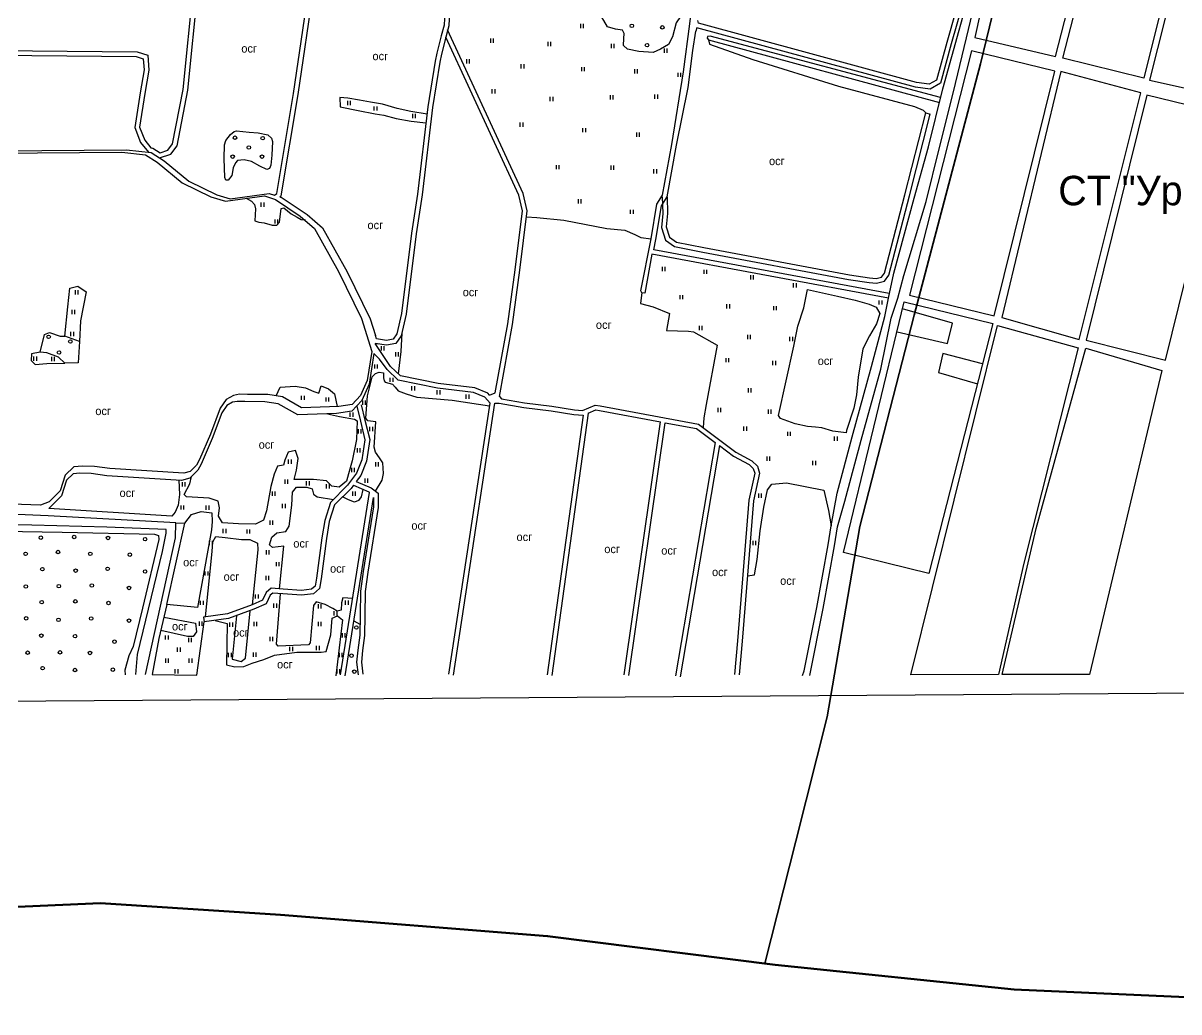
# Model space of a CAD drawing. Header units: millimetres. Extents: x 1378883 to 1389511, y 5662980 to 5673292.
# Drawn here: x 1386327 to 1387309, y 5662980 to 5663819 of the extents above; entities that cross this region are included whole.
import ezdxf
from ezdxf.enums import TextEntityAlignment as Align

# ---------------------------------------------------------------- set-up
doc = ezdxf.new("R2010")
doc.units = ezdxf.units.MM
for name, color, linetype in [('PAY', 4, 'Continuous'), ('вулиці', 7, 'Continuous'), ('КартаСкан', 252, 'Continuous'), ('межа по генплану', 7, 'Continuous'), ('район', 6, 'Continuous')]:
    doc.layers.add(name, color=color, linetype=linetype)
picture_1 = doc.add_image_def('image1.tif', size_in_pixel=(29607, 29619))

msp = doc.modelspace()

# ---------------------------------------------------------------- linework, layer by layer
at = {"layer": 'вулиці', "color": 7}
for p, q in [((1386800.74, 5663814.77), (1386800.74, 5663818.37)), ((1386803.14, 5663814.77), (1386803.14, 5663818.37)), ((1386724.36, 5663802.34), (1386724.36, 5663805.94)), ((1386726.76, 5663802.34), (1386726.76, 5663805.94)), ((1386772.97, 5663799.4), (1386772.97, 5663803)), ((1386775.37, 5663799.4), (1386775.37, 5663803)), ((1386826.78, 5663797.76), (1386826.78, 5663801.36)), ((1386829.18, 5663797.76), (1386829.18, 5663801.36)), ((1386871.79, 5663793.74), (1386871.79, 5663797.34)), ((1386874.19, 5663793.74), (1386874.19, 5663797.34)), ((1386703.99, 5663784.69), (1386703.99, 5663788.29)), ((1386706.39, 5663784.69), (1386706.39, 5663788.29)), ((1386750.26, 5663780.54), (1386750.26, 5663784.14)), ((1386752.66, 5663780.54), (1386752.66, 5663784.14)), ((1386801.54, 5663778.04), (1386801.54, 5663781.64)), ((1386803.94, 5663778.04), (1386803.94, 5663781.64)), ((1386846.56, 5663776.2), (1386846.56, 5663779.8)), ((1386848.96, 5663776.2), (1386848.96, 5663779.8)), ((1386883.32, 5663773.21), (1386883.32, 5663776.81)), ((1386885.72, 5663773.21), (1386885.72, 5663776.81)), ((1386725.54, 5663759.21), (1386725.54, 5663762.81)), ((1386727.94, 5663759.21), (1386727.94, 5663762.81)), ((1386774.77, 5663752.63), (1386774.77, 5663756.23)), ((1386777.17, 5663752.63), (1386777.17, 5663756.23)), ((1386825.86, 5663754.15), (1386825.86, 5663757.75)), ((1386828.26, 5663754.15), (1386828.26, 5663757.75)), ((1386863.74, 5663754.64), (1386863.74, 5663758.24)), ((1386866.14, 5663754.64), (1386866.14, 5663758.24)), ((1386602.93, 5663749.28), (1386602.93, 5663752.88)), ((1386605.33, 5663749.28), (1386605.33, 5663752.88)), ((1386625.42, 5663744.67), (1386625.42, 5663748.27)), ((1386627.82, 5663744.67), (1386627.82, 5663748.27)), ((1386658.07, 5663738.38), (1386658.07, 5663741.98)), ((1386660.47, 5663738.38), (1386660.47, 5663741.98)), ((1386749.32, 5663730.98), (1386749.32, 5663734.58)), ((1386751.72, 5663730.98), (1386751.72, 5663734.58)), ((1386802.62, 5663726.23), (1386802.62, 5663729.83)), ((1386805.02, 5663726.23), (1386805.02, 5663729.83)), ((1386848.31, 5663722.42), (1386848.31, 5663726.02)), ((1386850.71, 5663722.42), (1386850.71, 5663726.02)), ((1386780.1, 5663694.85), (1386780.1, 5663698.45)), ((1386782.5, 5663694.85), (1386782.5, 5663698.45)), ((1386826.42, 5663694.53), (1386826.42, 5663698.13)), ((1386828.82, 5663694.53), (1386828.82, 5663698.13)), ((1386862.9, 5663691.36), (1386862.9, 5663694.96)), ((1386865.3, 5663691.36), (1386865.3, 5663694.96)), ((1386798.73, 5663665.81), (1386798.73, 5663669.41)), ((1386801.13, 5663665.81), (1386801.13, 5663669.41)), ((1386529.41, 5663662.94), (1386529.41, 5663666.54)), ((1386531.81, 5663662.94), (1386531.81, 5663666.54)), ((1386843, 5663656.97), (1386843, 5663660.57)), ((1386845.4, 5663656.97), (1386845.4, 5663660.57)), ((1386541.17, 5663648.74), (1386541.17, 5663652.34)), ((1386543.57, 5663648.74), (1386543.57, 5663652.34)), ((1386870.09, 5663608.35), (1386870.09, 5663611.95)), ((1386872.49, 5663608.35), (1386872.49, 5663611.95)), ((1386905.39, 5663606.01), (1386905.39, 5663609.61)), ((1386907.79, 5663606.01), (1386907.79, 5663609.61)), ((1386945.13, 5663601.34), (1386945.13, 5663604.94)), ((1386947.53, 5663601.34), (1386947.53, 5663604.94)), ((1386981.37, 5663594.57), (1386981.37, 5663598.17)), ((1386983.77, 5663594.57), (1386983.77, 5663598.17)), ((1386371.75, 5663588.55), (1386371.75, 5663592.15)), ((1386374.15, 5663588.55), (1386374.15, 5663592.15)), ((1386885.05, 5663584.52), (1386885.05, 5663588.12)), ((1386887.45, 5663584.52), (1386887.45, 5663588.12)), ((1386924.8, 5663576.81), (1386924.8, 5663580.41)), ((1386927.2, 5663576.81), (1386927.2, 5663580.41)), ((1386964.54, 5663575.18), (1386964.54, 5663578.78)), ((1386966.94, 5663575.18), (1386966.94, 5663578.78)), ((1387054.14, 5663579.96), (1387054.14, 5663583.56)), ((1387056.54, 5663579.96), (1387056.54, 5663583.56)), ((1386368.9, 5663571.93), (1386368.9, 5663575.53)), ((1386371.3, 5663571.93), (1386371.3, 5663575.53)), ((1386901.42, 5663558.36), (1386901.42, 5663561.96)), ((1386903.82, 5663558.36), (1386903.82, 5663561.96)), ((1386367.82, 5663553.19), (1386367.82, 5663556.79)), ((1386370.22, 5663553.19), (1386370.22, 5663556.79)), ((1386942.56, 5663550.65), (1386942.56, 5663554.25)), ((1386944.96, 5663550.65), (1386944.96, 5663554.25)), ((1386978.29, 5663548.89), (1386978.29, 5663552.49)), ((1386980.69, 5663548.89), (1386980.69, 5663552.49)), ((1386631.51, 5663541.03), (1386631.51, 5663544.63)), ((1386633.91, 5663541.03), (1386633.91, 5663544.63)), ((1386643.7, 5663535.93), (1386643.7, 5663539.53)), ((1386646.1, 5663535.93), (1386646.1, 5663539.53)), ((1386336.48, 5663532.25), (1386336.48, 5663535.85)), ((1386338.88, 5663532.25), (1386338.88, 5663535.85)), ((1386351.6, 5663532.05), (1386351.6, 5663535.65)), ((1386354, 5663532.05), (1386354, 5663535.65)), ((1386924.14, 5663531.03), (1386924.14, 5663534.63)), ((1386926.54, 5663531.03), (1386926.54, 5663534.63)), ((1386963.83, 5663528.67), (1386963.83, 5663532.27)), ((1386966.23, 5663528.67), (1386966.23, 5663532.27)), ((1386625.75, 5663525.6), (1386625.75, 5663529.2)), ((1386628.15, 5663525.6), (1386628.15, 5663529.2)), ((1386639.02, 5663514.28), (1386639.02, 5663517.88)), ((1386641.42, 5663514.28), (1386641.42, 5663517.88)), ((1386657.34, 5663507.11), (1386657.34, 5663510.71)), ((1386659.74, 5663507.11), (1386659.74, 5663510.71)), ((1386563.74, 5663499.04), (1386563.74, 5663502.64)), ((1386566.14, 5663499.04), (1386566.14, 5663502.64)), ((1386584.47, 5663497.59), (1386584.47, 5663501.19)), ((1386586.87, 5663497.59), (1386586.87, 5663501.19)), ((1386678.94, 5663503.62), (1386678.94, 5663507.22)), ((1386681.34, 5663503.62), (1386681.34, 5663507.22)), ((1386703.48, 5663500.04), (1386703.48, 5663503.64)), ((1386705.88, 5663500.04), (1386705.88, 5663503.64)), ((1386943.04, 5663505.3), (1386943.04, 5663508.9)), ((1386945.44, 5663505.3), (1386945.44, 5663508.9)), ((1386615.67, 5663494.98), (1386615.67, 5663498.58)), ((1386618.07, 5663494.98), (1386618.07, 5663498.58)), ((1386917.29, 5663488.78), (1386917.29, 5663492.38)), ((1386919.69, 5663488.78), (1386919.69, 5663492.38)), ((1386960.05, 5663487.37), (1386960.05, 5663490.97)), ((1386962.45, 5663487.37), (1386962.45, 5663490.97)), ((1386605.02, 5663484.79), (1386605.02, 5663488.39)), ((1386607.42, 5663484.79), (1386607.42, 5663488.39)), ((1386611.89, 5663470.53), (1386611.89, 5663474.13)), ((1386614.29, 5663470.53), (1386614.29, 5663474.13)), ((1386621.68, 5663472.58), (1386621.68, 5663476.18)), ((1386624.08, 5663472.58), (1386624.08, 5663476.18)), ((1386939.27, 5663472.85), (1386939.27, 5663476.45)), ((1386941.67, 5663472.85), (1386941.67, 5663476.45)), ((1386976.47, 5663468.5), (1386976.47, 5663472.1)), ((1386978.87, 5663468.5), (1386978.87, 5663472.1)), ((1387016.23, 5663464.38), (1387016.23, 5663467.98)), ((1387018.63, 5663464.38), (1387018.63, 5663467.98)), ((1386611.17, 5663454.51), (1386611.17, 5663458.11)), ((1386613.57, 5663454.51), (1386613.57, 5663458.11)), ((1386958.88, 5663447.36), (1386958.88, 5663450.96)), ((1386961.28, 5663447.36), (1386961.28, 5663450.96)), ((1386552.66, 5663444.82), (1386552.66, 5663448.42)), ((1386555.06, 5663444.82), (1386555.06, 5663448.42)), ((1386606.34, 5663437.85), (1386606.34, 5663441.45)), ((1386608.74, 5663437.85), (1386608.74, 5663441.45)), ((1386626.61, 5663442.54), (1386626.61, 5663446.14)), ((1386629.01, 5663442.54), (1386629.01, 5663446.14)), ((1386997.85, 5663443.76), (1386997.85, 5663447.36)), ((1387000.25, 5663443.76), (1387000.25, 5663447.36)), ((1386549.76, 5663427.83), (1386549.76, 5663431.43)), ((1386552.16, 5663427.83), (1386552.16, 5663431.43)), ((1386617.61, 5663428.8), (1386617.61, 5663432.4)), ((1386620.01, 5663428.8), (1386620.01, 5663432.4)), ((1386462.58, 5663425.59), (1386462.58, 5663429.19)), ((1386464.98, 5663425.59), (1386464.98, 5663429.19)), ((1386567.97, 5663426.51), (1386567.97, 5663430.11)), ((1386570.37, 5663426.51), (1386570.37, 5663430.11)), ((1386584.97, 5663423.86), (1386584.97, 5663427.46)), ((1386587.37, 5663423.86), (1386587.37, 5663427.46)), ((1386538.91, 5663417.59), (1386538.91, 5663421.19)), ((1386541.31, 5663417.59), (1386541.31, 5663421.19)), ((1386607.18, 5663417.61), (1386607.18, 5663421.21)), ((1386609.58, 5663417.61), (1386609.58, 5663421.21)), ((1386951.8, 5663416.07), (1386951.8, 5663419.67)), ((1386954.2, 5663416.07), (1386954.2, 5663419.67)), ((1386461.39, 5663405.96), (1386461.39, 5663409.56)), ((1386463.79, 5663405.96), (1386463.79, 5663409.56)), ((1386482.78, 5663405.72), (1386482.78, 5663409.32)), ((1386485.18, 5663405.72), (1386485.18, 5663409.32)), ((1386547.59, 5663407.24), (1386547.59, 5663410.84)), ((1386549.99, 5663407.24), (1386549.99, 5663410.84)), ((1386536.96, 5663392.99), (1386536.96, 5663396.59)), ((1386539.36, 5663392.99), (1386539.36, 5663396.59)), ((1386497.18, 5663385.88), (1386497.18, 5663389.48)), ((1386499.58, 5663385.88), (1386499.58, 5663389.48)), ((1386517.5, 5663385.53), (1386517.5, 5663389.13)), ((1386519.9, 5663385.53), (1386519.9, 5663389.13)), ((1386485.61, 5663375.88), (1386485.61, 5663379.48)), ((1386488.01, 5663375.88), (1386488.01, 5663379.48)), ((1386947.02, 5663375.69), (1386947.02, 5663379.29)), ((1386949.42, 5663375.69), (1386949.42, 5663379.29)), ((1386533.89, 5663367.91), (1386533.89, 5663371.51)), ((1386536.29, 5663367.91), (1386536.29, 5663371.51)), ((1386481.96, 5663349.9), (1386481.96, 5663353.5)), ((1386484.36, 5663349.9), (1386484.36, 5663353.5)), ((1386542.33, 5663357.84), (1386542.33, 5663361.44)), ((1386544.73, 5663357.84), (1386544.73, 5663361.44)), ((1386533.52, 5663346.11), (1386533.52, 5663349.71)), ((1386535.92, 5663346.11), (1386535.92, 5663349.71)), ((1386524.59, 5663330.34), (1386524.59, 5663333.94)), ((1386526.99, 5663330.34), (1386526.99, 5663333.94)), ((1386477.99, 5663325.01), (1386477.99, 5663328.61)), ((1386480.39, 5663325.01), (1386480.39, 5663328.61)), ((1386540.26, 5663322.53), (1386540.26, 5663326.13)), ((1386542.66, 5663322.53), (1386542.66, 5663326.13)), ((1386577.95, 5663322.01), (1386577.95, 5663325.61)), ((1386580.35, 5663322.01), (1386580.35, 5663325.61)), ((1386601.07, 5663325.18), (1386601.07, 5663328.78)), ((1386603.47, 5663325.18), (1386603.47, 5663328.78)), ((1386591.4, 5663316.1), (1386591.4, 5663319.7)), ((1386593.8, 5663316.1), (1386593.8, 5663319.7)), ((1386477, 5663307.27), (1386477, 5663310.87)), ((1386479.4, 5663307.27), (1386479.4, 5663310.87)), ((1386502.79, 5663306.53), (1386502.79, 5663310.13)), ((1386505.19, 5663306.53), (1386505.19, 5663310.13)), ((1386523.31, 5663306.98), (1386523.31, 5663310.58)), ((1386525.71, 5663306.98), (1386525.71, 5663310.58)), ((1386577.95, 5663307.07), (1386577.95, 5663310.67)), ((1386580.35, 5663307.07), (1386580.35, 5663310.67)), ((1386448.19, 5663295.55), (1386448.19, 5663299.15)), ((1386450.59, 5663295.55), (1386450.59, 5663299.15)), ((1386467.93, 5663293.45), (1386467.93, 5663297.05)), ((1386470.33, 5663293.45), (1386470.33, 5663297.05)), ((1386537, 5663294.32), (1386537, 5663297.92)), ((1386539.4, 5663294.32), (1386539.4, 5663297.92)), ((1386598.36, 5663297.32), (1386598.36, 5663300.92)), ((1386600.76, 5663297.32), (1386600.76, 5663300.92)), ((1386458.37, 5663285.13), (1386458.37, 5663288.73)), ((1386460.77, 5663285.13), (1386460.77, 5663288.73)), ((1386501.67, 5663280.63), (1386501.67, 5663284.23)), ((1386504.07, 5663280.63), (1386504.07, 5663284.23)), ((1386522.8, 5663280.99), (1386522.8, 5663284.59)), ((1386525.2, 5663280.99), (1386525.2, 5663284.59)), ((1386553.81, 5663285.71), (1386553.81, 5663289.31)), ((1386556.21, 5663285.71), (1386556.21, 5663289.31)), ((1386576.47, 5663286.68), (1386576.47, 5663290.28)), ((1386578.87, 5663286.68), (1386578.87, 5663290.28)), ((1386595.81, 5663280.64), (1386595.81, 5663284.24)), ((1386598.21, 5663280.64), (1386598.21, 5663284.24)), ((1386448.43, 5663275.95), (1386448.43, 5663279.55)), ((1386450.83, 5663275.95), (1386450.83, 5663279.55)), ((1386468.3, 5663275.95), (1386468.3, 5663279.55)), ((1386470.7, 5663275.95), (1386470.7, 5663279.55)), ((1386456.38, 5663266.9), (1386456.38, 5663270.5)), ((1386458.78, 5663266.9), (1386458.78, 5663270.5)), ((1386593.77, 5663266.81), (1386593.77, 5663270.41)), ((1386596.17, 5663266.81), (1386596.17, 5663270.41))]:
    msp.add_line(p, q, dxfattribs=at)
for points in [[(1386623.57, 5664071.07), (1386629.59, 5664058.75), (1386644.78, 5664030.43), (1386655.88, 5664004.2), (1386674.03, 5663971.78), (1386691.38, 5663941.77), (1386700.13, 5663925.35), (1386701.41, 5663913.84), (1386699.06, 5663884.19), (1386692.6, 5663856.88), (1386690.2, 5663845.4), (1386688.66, 5663816.61), (1386686.11, 5663807.07), (1386682.47, 5663792.61), (1386680.98, 5663785.89), (1386674.94, 5663747.44), (1386665.97, 5663673.29), (1386661.06, 5663640.1), (1386652.37, 5663571.79), (1386648.32, 5663553.59), (1386643.64, 5663546.9), (1386635.84, 5663545.57), (1386626.25, 5663546.9), (1386628.74, 5663546.56)], [(1387135.4, 5663806.78), (1387203.76, 5663790.68), (1387271.65, 5664054.87), (1387239.16, 5664070.97), (1387234.22, 5664070.45), (1387188.99, 5664077.2), (1387174.18, 5664069.15), (1387173.14, 5664060.32), (1387171.58, 5663986.32), (1387170.27, 5663971.87), (1387150.77, 5663877.48), (1387135.4, 5663806.78)], [(1386995.31, 5663264.96), (1387006.63, 5663321.86), (1387016.25, 5663375.25), (1387018.64, 5663391.36), (1387024.9, 5663413.03), (1387038.93, 5663464.96), (1387055.55, 5663525.25), (1387064.22, 5663568.59), (1387069.85, 5663585.38), (1387075.04, 5663604.72), (1387093.92, 5663667.52), (1387105.11, 5663712.28), (1387117.25, 5663760.63), (1387142.71, 5663866.84), (1387152.48, 5663905.51), (1387160.35, 5663965.85), (1387163.12, 5664054.59)], [(1387210.01, 5663789.32), (1387259.34, 5663980.15), (1387277.37, 5664052.88), (1387339.83, 5664017.44), (1387278.9, 5663772.25), (1387210.01, 5663789.32)], [(1387283.54, 5663770.43), (1387352.77, 5663755.11), (1387406.61, 5663973.44), (1387397.04, 5663982.56), (1387344.93, 5664013.97), (1387283.54, 5663770.43)], [(1386988.96, 5663265.1), (1386990.49, 5663269.12), (1387001.23, 5663322.88), (1387010.82, 5663376.14), (1387013.21, 5663392.26), (1387018.3, 5663419.96), (1387031.28, 5663467.68), (1387047.51, 5663527.4), (1387058.86, 5663569.83), (1387061.95, 5663585.51), (1387066.62, 5663606.64), (1387083.9, 5663670.44), (1387095.88, 5663713.98), (1387108.09, 5663763.28), (1387137.34, 5663868.05), (1387143.06, 5663900.99), (1387150.34, 5663951.98), (1387152.19, 5663981.42)], [(1386075.37, 5663786.91), (1386275.55, 5663791.89), (1386423.35, 5663790.53), (1386429.25, 5663788.72), (1386429.93, 5663779.2), (1386426.76, 5663759.71), (1386421.99, 5663730.26), (1386427.06, 5663717.52), (1386433.68, 5663709.27), (1386436.13, 5663708.99), (1386443.17, 5663704.55), (1386452.55, 5663707.66), (1386457.95, 5663714.71), (1386467.15, 5663761.99), (1386475.9, 5663849.47), (1386491.38, 5663925.93)], [(1386540.82, 5663672.83), (1386542.65, 5663674.37), (1386556.95, 5663759.1), (1386570.08, 5663849.76), (1386574.91, 5663875.94), (1386569.85, 5663884.67), (1386549.79, 5663895.53), (1386542.66, 5663900.13), (1386532.09, 5663903.8), (1386522.89, 5663904.49), (1386501.97, 5663915.06), (1386491.38, 5663925.93)], [(1386545.27, 5663671.35), (1386546.35, 5663672.26), (1386560.9, 5663758.48), (1386574.03, 5663849.11), (1386579.11, 5663876.67), (1386575.56, 5663882.79)], [(1386893.97, 5663824.44), (1386885.33, 5663824.44), (1386881.63, 5663819.23), (1386878.6, 5663807.31), (1386875.24, 5663800.92), (1386868.34, 5663796.72), (1386862.12, 5663794.04), (1386850.02, 5663794.88), (1386840.43, 5663796.72), (1386836.9, 5663800.08), (1386837.41, 5663805.8), (1386837.57, 5663810.16), (1386836.06, 5663812.85), (1386830.18, 5663813.86), (1386823.45, 5663815.87), (1386820.42, 5663821.08), (1386817.57, 5663825.62), (1386819.75, 5663830.99), (1386824.29, 5663838.55), (1386828.33, 5663844.6), (1386832.53, 5663847.29), (1386836.57, 5663849.81), (1386843.05, 5663859.68)], [(1387130.1, 5663853.6), (1387115.27, 5663801.5), (1387106.17, 5663767.91), (1387097.36, 5663762.98), (1387084.91, 5663764.68), (1386899.42, 5663815.08), (1386898.29, 5663812.21)], [(1387126.24, 5663854.65), (1387111.42, 5663802.57), (1387102.75, 5663770.58), (1387096.57, 5663767.12), (1387085.7, 5663768.61), (1386900.68, 5663818.88), (1386900.04, 5663821.19)], [(1387126.24, 5663854.65), (1387111.42, 5663802.57), (1387102.75, 5663770.58), (1387096.57, 5663767.12), (1387085.7, 5663768.61), (1386900.68, 5663818.88), (1386900.04, 5663821.19)], [(1385817.96, 5663783.43), (1385968.72, 5663787.57), (1386070.12, 5663790.78), (1386275.52, 5663795.89), (1386423.97, 5663794.53), (1386433.05, 5663791.74), (1386433.95, 5663779.02), (1386430.7, 5663759.07), (1386426.12, 5663730.71), (1386430.55, 5663719.56), (1386435.77, 5663713.06), (1386437.49, 5663712.86), (1386443.7, 5663708.94), (1386450.12, 5663711.07), (1386454.2, 5663716.4), (1386463.19, 5663762.58), (1386471.94, 5663850.07)], [(1386686.51, 5663847.29), (1386686.22, 5663845.92), (1386684.68, 5663817.24), (1386682.24, 5663808.07), (1386678.57, 5663793.53), (1386677.05, 5663786.63), (1386670.98, 5663747.99), (1386662.01, 5663673.83), (1386657.1, 5663640.64), (1386648.42, 5663572.47), (1386644.59, 5663555.23), (1386641.32, 5663550.57), (1386635.77, 5663549.61), (1386627.27, 5663550.8), (1386626.34, 5663553.61)], [(1387061.95, 5663585.51), (1386861.17, 5663622.68), (1386855.08, 5663589.76), (1386852.5, 5663590.09), (1386851.86, 5663591.55), (1386860.4, 5663635.86), (1386865.38, 5663665.28), (1386870.18, 5663673.02), (1386877.96, 5663715.88), (1386888.03, 5663777.7), (1386893.2, 5663818.37), (1386895.63, 5663837.36)], [(1386723.16, 5663503.05), (1386728.08, 5663504.96), (1386738.91, 5663563.72), (1386745.16, 5663609.6), (1386751.19, 5663659.48), (1386748.07, 5663672.93), (1386686.11, 5663807.07)], [(1386731.61, 5663502.04), (1386742.86, 5663563.09), (1386749.13, 5663609.09), (1386755.25, 5663659.7), (1386751.87, 5663674.23), (1386687.72, 5663813.12)], [(1387062.68, 5663589.45), (1386862.66, 5663626.47), (1386864.34, 5663635.15), (1386869.19, 5663663.84), (1386873.98, 5663671.56), (1386881.9, 5663715.2), (1386891.81, 5663764.33), (1386895.87, 5663795.74), (1386898.29, 5663812.21)], [(1387106.23, 5663755.76), (1386910.52, 5663807.76), (1386908.28, 5663807.51), (1386908.01, 5663806.14), (1386909.31, 5663804.78), (1387105.21, 5663751.66)], [(1386909.31, 5663804.78), (1386910.05, 5663800.98), (1386946.82, 5663788.17), (1387019.51, 5663765.33), (1387084.01, 5663748.21), (1387091.54, 5663745.18), (1387093.6, 5663742.7), (1387097.48, 5663741.71)], [(1387079.7, 5663587.99), (1387151.59, 5663570.49), (1387203.26, 5663778.2), (1387132.53, 5663795.32), (1387079.7, 5663587.99)], [(1387158.21, 5663568.96), (1387223.97, 5663550.47), (1387276.28, 5663759.72), (1387208.26, 5663777.87), (1387158.21, 5663568.96)], [(1386670.23, 5663741.78), (1386656.42, 5663743.86), (1386644.74, 5663746.47), (1386632.26, 5663750.21), (1386622.25, 5663751.8), (1386612.95, 5663753.5), (1386602.85, 5663755.31), (1386596.16, 5663755.88), (1386596.39, 5663747.83), (1386611.7, 5663744.66), (1386626.22, 5663741.82), (1386633.6, 5663740.92), (1386643.92, 5663737.97), (1386656.85, 5663735.7), (1386669.31, 5663734.2)], [(1387229.73, 5663549.74), (1387297.11, 5663532.7), (1387348.7, 5663741.26), (1387281.47, 5663757.78), (1387229.73, 5663549.74)], [(1386869.98, 5663671.44), (1386870.38, 5663657.38), (1386869.22, 5663645.53), (1386872.71, 5663634.62), (1386880.43, 5663629.26), (1386904.47, 5663624.43), (1387028.13, 5663601.33), (1387045.5, 5663598.72), (1387051.79, 5663598.17), (1387058.56, 5663599.77), (1387062.18, 5663604.91), (1387079.76, 5663672.26), (1387097.48, 5663741.71)], [(1386873.98, 5663671.56), (1386874.39, 5663657.24), (1386873.29, 5663645.96), (1386876.11, 5663637.13), (1386882.03, 5663633.02), (1386905.23, 5663628.36), (1387028.79, 5663605.27), (1387045.97, 5663602.7), (1387051.5, 5663602.21), (1387056.16, 5663603.31), (1387058.49, 5663606.62), (1387075.89, 5663673.26), (1387093.6, 5663742.7)], [(1386508.44, 5663727.57), (1386519.21, 5663726.41), (1386526.97, 5663725.74), (1386534.99, 5663723.99), (1386538.16, 5663721.4), (1386538.91, 5663718.32), (1386538.58, 5663706.89), (1386537.66, 5663698.34), (1386536.49, 5663695.59), (1386534.15, 5663694.76), (1386528.23, 5663697.59), (1386521.13, 5663701.43), (1386514.87, 5663702.93), (1386509.19, 5663702.35), (1386507.52, 5663700.43), (1386505.6, 5663696.01), (1386504.51, 5663689.58), (1386501.26, 5663685.66), (1386499.51, 5663685.66), (1386498.42, 5663687.83), (1386497.92, 5663704.01), (1386498.34, 5663715.56), (1386499.51, 5663719.31), (1386503.43, 5663724.32), (1386506.35, 5663726.9), (1386508.44, 5663727.57)], [(1386136.82, 5663710.49), (1386149.88, 5663707.23), (1386163.29, 5663709.49), (1386415.07, 5663711.39), (1386436.13, 5663708.99), (1386447.07, 5663702.09), (1386468.06, 5663684.83), (1386491.85, 5663673.23), (1386503.05, 5663669.8), (1386536.16, 5663674.39), (1386540.82, 5663672.83)], [(1386159.94, 5663707.5), (1386411.16, 5663709.39), (1386431.07, 5663707.12), (1386441.02, 5663700.84), (1386462.18, 5663683.44), (1386486.67, 5663671.5), (1386499.02, 5663667.72), (1386532.08, 5663672.3), (1386541.63, 5663669.12), (1386562.4, 5663655.19), (1386574.7, 5663644.51), (1386595.07, 5663608.08), (1386614.48, 5663568.32), (1386623.27, 5663540.2), (1386619.4, 5663515.6), (1386613.77, 5663502.94), (1386606.74, 5663495.21), (1386595.32, 5663493.53), (1386563.76, 5663492.47), (1386547.51, 5663501.64), (1386535.03, 5663503.64), (1386517.78, 5663503.75), (1386510.96, 5663503.87), (1386505.89, 5663502.93), (1386499.65, 5663499.51), (1386494.59, 5663491.99), (1386486.33, 5663469.92), (1386477.03, 5663448.39), (1386474.56, 5663443.8), (1386469.02, 5663438.27), (1386463.79, 5663436.85), (1386400.94, 5663440.81), (1386387.79, 5663442.56), (1386377.72, 5663442.82), (1386370.47, 5663442.29), (1386362.95, 5663435.31), (1386358.63, 5663421.8), (1386349.37, 5663412.41), (1386342.01, 5663409.82), (1386195.91, 5663414.88)], [(1386516.63, 5663670.24), (1386521.05, 5663667.69), (1386523.72, 5663664.93), (1386524.48, 5663661.31), (1386523.91, 5663651.14), (1386527.52, 5663649.9), (1386531.9, 5663649.42), (1386538.76, 5663647.43), (1386542.66, 5663647.52), (1386545.04, 5663650), (1386546.37, 5663661.69), (1386548.56, 5663662.08), (1386554.75, 5663657.13), (1386560.08, 5663654.18), (1386563.23, 5663652.28), (1386567.13, 5663651.87)], [(1386545.27, 5663671.35), (1386547.12, 5663670.74), (1386568.54, 5663656.36), (1386581.55, 5663645.07), (1386602.32, 5663607.93), (1386621.91, 5663567.8), (1386626.34, 5663553.61)], [(1386754.63, 5663654.62), (1386763.54, 5663653.84), (1386786.31, 5663651.65), (1386822.75, 5663644.52), (1386838.01, 5663643.23), (1386846.55, 5663639.48), (1386851.73, 5663636.89), (1386860.4, 5663635.86)], [(1386341.8, 5663539.47), (1386345.44, 5663554.47), (1386349.54, 5663556.29), (1386358.64, 5663553.11), (1386362.73, 5663553.11), (1386365.24, 5663578.12), (1386366.83, 5663594.03), (1386373.66, 5663595.62), (1386380.94, 5663590.85), (1386375.93, 5663566.3), (1386375.25, 5663548.56), (1386362.73, 5663553.11)], [(1386852.51, 5663590.16), (1386851.32, 5663580.87), (1386862.1, 5663578.22), (1386876.11, 5663572.47), (1386873.46, 5663558.03), (1386892.26, 5663557.55), (1386896.39, 5663556.96), (1386916.46, 5663545.61), (1386907.34, 5663495.28), (1386905.25, 5663483.73), (1386904.64, 5663475.59)], [(1386993.24, 5663592.85), (1387018.81, 5663587.25), (1387033.75, 5663583.87), (1387045.71, 5663580.47), (1387051.67, 5663577.79), (1387054.7, 5663572.42), (1387051.9, 5663563.79), (1387045.83, 5663553.41), (1387040.11, 5663542.44), (1387036.26, 5663518.33), (1387034.75, 5663503.28), (1387032.6, 5663492.02), (1387026.41, 5663473.18), (1387026.13, 5663471.12), (1387014.61, 5663472.58), (1387005.43, 5663475.33), (1387000.05, 5663475.99), (1386993.36, 5663476.38), (1386982.86, 5663478.74), (1386970.4, 5663483.2), (1386968.56, 5663485.95), (1386981.7, 5663544.6), (1386985.04, 5663561.53), (1386990.17, 5663577.18), (1386993.24, 5663592.85)], [(1387075.44, 5663582.34), (1387150.72, 5663563.81), (1387096.19, 5663351.72), (1387023.88, 5663369.51), (1387075.44, 5663582.34)], [(1387069.29, 5663556.98), (1387112.15, 5663546.88), (1387116.22, 5663564.33), (1387074, 5663576.38)], [(1387154.52, 5663562.18), (1387222.98, 5663543.29), (1387177.03, 5663360.55), (1387155.49, 5663265.96), (1387081.04, 5663265.72), (1387154.52, 5663562.18)], [(1386648.77, 5663555.61), (1386647.87, 5663540.16), (1386645.76, 5663521.25)], [(1386341.8, 5663539.47), (1386334.29, 5663538.11), (1386334.06, 5663532.65), (1386337.47, 5663529.01), (1386347.49, 5663529.92), (1386362.73, 5663530.38)], [(1386375.25, 5663548.56), (1386374.11, 5663530.6), (1386362.73, 5663530.38), (1386357.27, 5663535.38), (1386347.49, 5663539.02), (1386341.8, 5663539.47)], [(1386723.16, 5663503.05), (1386721.79, 5663504.67), (1386710.68, 5663509.34), (1386679.63, 5663512.96), (1386647.68, 5663519.38), (1386639.31, 5663527.51), (1386626.25, 5663546.9), (1386626.25, 5663546.9)], [(1387229.46, 5663542.99), (1387293.98, 5663523.97), (1387232.66, 5663265.96), (1387158.6, 5663265.96), (1387187.47, 5663389.95), (1387229.46, 5663542.99)], [(1386625.04, 5663538.42), (1386620.95, 5663512.37), (1386614.84, 5663498.64), (1386606.41, 5663489.38), (1386593.35, 5663487.45), (1386560.45, 5663486.35), (1386543.85, 5663495.72), (1386532.38, 5663497.56), (1386515.41, 5663497.67), (1386508.97, 5663497.78), (1386504.93, 5663497.03), (1386500.1, 5663494.39), (1386495.85, 5663488.06), (1386487.72, 5663466.34), (1386478.31, 5663444.56), (1386475.48, 5663439.31), (1386468.78, 5663432.61), (1386461.87, 5663430.73), (1386398.23, 5663434.75), (1386385.15, 5663436.48), (1386375.49, 5663436.74), (1386369.83, 5663436.32), (1386364.11, 5663431.01), (1386359.83, 5663417.59), (1386349.24, 5663406.86)], [(1386688.75, 5663266.1), (1386723.7, 5663496.25), (1386719.36, 5663501.35), (1386709.65, 5663505.44), (1386679, 5663509.01), (1386645.74, 5663515.69), (1386636.29, 5663524.87), (1386629.9, 5663533.55), (1386625.04, 5663538.42)], [(1387141.95, 5663529.69), (1387108.08, 5663538.51), (1387104.49, 5663522.25), (1387137.58, 5663512.72)], [(1386626.34, 5663421.68), (1386631.98, 5663430.97), (1386633.36, 5663436.5), (1386632.72, 5663445.71), (1386629.85, 5663449.75), (1386626.55, 5663454.74), (1386625.38, 5663458.99), (1386626.66, 5663480.33), (1386619.96, 5663481.28), (1386618.25, 5663483.67), (1386619.64, 5663502.44), (1386622.51, 5663513.74), (1386623.73, 5663518.76), (1386626.33, 5663521.54), (1386629.71, 5663522.49), (1386633.18, 5663521.97), (1386633.18, 5663517.81), (1386633.7, 5663515.12), (1386634.57, 5663514.17), (1386640.81, 5663512.44), (1386643.24, 5663510.01), (1386645.76, 5663506.72), (1386652.52, 5663504.29), (1386661.61, 5663501.45), (1386691.58, 5663498.79), (1386723.35, 5663493.96)], [(1386542.18, 5663502.5), (1386545.57, 5663509.79), (1386558.22, 5663510.73), (1386566.96, 5663509.25), (1386573.96, 5663506.16), (1386578.4, 5663504.68), (1386580.28, 5663511), (1386586.47, 5663508.44), (1386591.59, 5663504.14), (1386593.89, 5663493.48)], [(1386731.61, 5663502.04), (1386733.42, 5663500.06), (1386753.05, 5663496.58), (1386776.17, 5663493.65), (1386795.34, 5663490.73), (1386802.08, 5663490.14), (1386812.9, 5663494.68), (1386817.29, 5663494.09), (1386900.78, 5663478.47), (1386932.51, 5663454.75), (1386946.02, 5663447.39), (1386950.73, 5663442.89), (1386952.57, 5663436.96), (1386947.52, 5663413.47), (1386937.78, 5663294.18), (1386935.19, 5663265.61)], [(1386610.49, 5663493.86), (1386613.58, 5663481.01), (1386617.54, 5663465.19), (1386614.83, 5663448.11), (1386610.46, 5663436.87), (1386602.73, 5663426.57), (1386588.14, 5663412), (1386583.34, 5663396.8), (1386580.84, 5663382.01), (1386576.46, 5663347.73), (1386575.21, 5663341.06), (1386572.08, 5663338.36), (1386563.54, 5663337.32), (1386548.12, 5663338.36), (1386537.9, 5663339.19), (1386533.74, 5663335.65), (1386530.61, 5663328.99), (1386521.65, 5663325.03), (1386500.81, 5663317.33), (1386480.37, 5663314.6)], [(1386614.37, 5663494.8), (1386617.47, 5663481.97), (1386621.62, 5663465.37), (1386618.72, 5663447.06), (1386613.99, 5663434.91), (1386610.08, 5663429.7)], [(1386692.7, 5663265.5), (1386727.75, 5663496.26)], [(1386727.75, 5663496.26), (1386731.38, 5663496.36), (1386752.45, 5663492.62), (1386775.62, 5663489.69), (1386794.87, 5663486.75), (1386802.71, 5663486.07)], [(1386807, 5663487.87), (1386813.45, 5663490.57), (1386816.66, 5663490.14), (1386868.52, 5663480.44)], [(1386585.82, 5663487.2), (1386596.02, 5663484.96), (1386608.57, 5663482.65), (1386610.99, 5663481.31), (1386610.32, 5663465.44), (1386606.6, 5663447.21), (1386603.59, 5663436.31), (1386601.89, 5663430.1), (1386595.68, 5663425.02), (1386589.47, 5663425.96), (1386584.95, 5663430.29), (1386573.85, 5663431.6), (1386557.29, 5663431.6), (1386559.36, 5663439.5), (1386560.68, 5663449.28), (1386558.42, 5663456.05), (1386552.39, 5663454.73), (1386549.38, 5663447.96), (1386548.44, 5663443.64), (1386543.36, 5663442.89), (1386540.35, 5663435.93), (1386537.71, 5663425.59), (1386533.93, 5663405.01), (1386531.29, 5663397.11), (1386524.52, 5663393.54), (1386510.21, 5663393.73), (1386496.66, 5663394.67), (1386493.27, 5663400.31), (1386494.03, 5663407.45), (1386492.9, 5663413.1), (1386485.18, 5663415.73), (1386465.92, 5663416.66), (1386464.06, 5663418.9), (1386468.84, 5663427.68), (1386470.29, 5663434.13)], [(1386802.71, 5663486.07), (1386772.15, 5663265.71)], [(1386807, 5663487.87), (1386776.11, 5663265.16)], [(1386837.47, 5663265.54), (1386868.52, 5663480.44)], [(1386841.43, 5663264.96), (1386872.45, 5663479.7)], [(1386872.45, 5663479.7), (1386899.13, 5663474.71), (1386914.82, 5663462.98)], [(1386914.82, 5663462.98), (1386881.05, 5663264.73)], [(1386918.42, 5663460.29), (1386885, 5663264.06)], [(1386918.42, 5663460.29), (1386930.35, 5663451.37), (1386943.64, 5663444.13), (1386947.22, 5663440.71), (1386948.44, 5663436.77), (1386943.55, 5663414.06), (1386933.8, 5663294.52), (1386931.21, 5663265.97)], [(1386459.46, 5663430.88), (1386460.06, 5663418.8), (1386458.89, 5663409.83), (1386456.45, 5663403.69), (1386453.61, 5663400.43), (1386349.24, 5663406.86)], [(1386607.75, 5663426.61), (1386605.75, 5663423.94), (1386591.66, 5663409.86), (1386587.24, 5663395.86), (1386584.8, 5663381.43), (1386580.41, 5663347.1), (1386578.88, 5663338.95), (1386573.78, 5663334.53), (1386563.65, 5663333.3), (1386547.82, 5663334.37), (1386539.23, 5663335.07), (1386536.99, 5663333.16), (1386533.6, 5663325.93), (1386523.15, 5663321.32), (1386501.78, 5663313.42), (1386480.9, 5663310.63)], [(1386544.99, 5663338.61), (1386548.51, 5663374.76), (1386539, 5663373.71), (1386536.46, 5663376.03), (1386538.57, 5663382.58), (1386542.59, 5663386.17), (1386550.2, 5663387.23), (1386553.17, 5663391.94), (1386555.28, 5663409.68), (1386555.92, 5663420.67), (1386559.51, 5663424.9), (1386568.18, 5663425.11), (1386572.62, 5663423.63), (1386573.89, 5663418.98), (1386577.06, 5663416.87), (1386590.75, 5663414.6)], [(1386615.57, 5663423.09), (1386614.31, 5663416.84), (1386611.97, 5663413.54), (1386608.57, 5663412.37), (1386603.46, 5663414.18), (1386598.5, 5663416.69)], [(1386607.75, 5663426.61), (1386620.7, 5663420.95), (1386621.37, 5663420.45)], [(1386610.08, 5663429.7), (1386622.72, 5663424.45), (1386628.73, 5663419.85), (1386628.73, 5663407.83), (1386619.89, 5663352.77), (1386617.74, 5663336.29), (1386617.41, 5663316.18), (1386617.09, 5663299.07), (1386615.44, 5663286.22), (1386614.45, 5663276.49), (1386615.77, 5663266.11)], [(1386942.3, 5663349.6), (1386948.13, 5663350.66), (1386950.37, 5663363.61), (1386953.12, 5663387.78), (1386956.11, 5663407.96), (1386959.35, 5663422.66), (1386962.84, 5663427.64), (1386975.31, 5663428.64), (1387006.98, 5663422.41), (1387010.97, 5663405.22), (1387013.21, 5663392.26)], [(1386596.83, 5663265.54), (1386621.37, 5663420.45)], [(1386600.78, 5663264.91), (1386624.73, 5663416.14)], [(1386624.73, 5663416.14), (1386624.73, 5663408.15), (1386615.93, 5663353.34), (1386613.75, 5663336.58), (1386613.41, 5663316.25), (1386613.1, 5663299.37), (1386611.47, 5663286.68), (1386610.43, 5663276.44), (1386611.8, 5663265.61)], [(1386431.11, 5663266.04), (1386456.78, 5663381.99), (1386457.03, 5663394.65), (1386348.5, 5663400.66), (1386173.43, 5663408.37)], [(1386456.46, 5663394.66), (1386464.59, 5663394.49), (1386470.12, 5663401.81), (1386478.58, 5663404.41), (1386487.36, 5663403.11), (1386487.87, 5663395.97), (1386487.2, 5663388.81), (1386475.32, 5663322.73), (1386449.16, 5663325.45), (1386464.59, 5663394.49)], [(1386423.09, 5663266.05), (1386424.42, 5663282.91), (1386445.53, 5663370.34), (1386448.72, 5663385.91), (1386448.72, 5663389.16), (1386398.41, 5663391.12), (1386334.73, 5663392.74), (1386239.72, 5663394.49), (1386185.06, 5663396.1), (1386183.12, 5663395.03), (1386182.04, 5663391.23)], [(1386171.07, 5663390.27), (1386173.55, 5663387.43), (1386130.06, 5663317.23), (1386130.56, 5663314.59), (1386133.32, 5663314.36), (1386182.04, 5663391.23), (1386184.97, 5663390), (1386191.17, 5663389.55), (1386360.41, 5663386.89), (1386438.84, 5663385.22), (1386442.27, 5663383.96), (1386442.62, 5663380.65), (1386428.73, 5663322.32), (1386420.77, 5663289.58), (1386416.94, 5663281.7), (1386413.69, 5663269.76), (1386413.92, 5663265.7)], [(1386481.99, 5663314.82), (1386485.5, 5663347.93), (1386487.83, 5663370.33), (1386488.46, 5663378.56), (1386490.79, 5663383), (1386498.82, 5663382.37), (1386512.78, 5663380.47), (1386519.75, 5663380.68), (1386526.31, 5663377.51), (1386526.52, 5663371.8), (1386521.65, 5663325.03)], [(1386607.09, 5663330.33), (1386598.68, 5663330.94), (1386597.73, 5663326.84), (1386597.41, 5663320.54), (1386593.78, 5663319.75), (1386590.15, 5663322.11), (1386583.68, 5663325.42), (1386575.94, 5663327.63), (1386573.89, 5663324.48), (1386570.89, 5663292.78), (1386569.63, 5663291.04), (1386543.74, 5663290.09), (1386542.32, 5663291.67), (1386545.81, 5663334.53)], [(1386449.16, 5663325.45), (1386442.44, 5663296.4), (1386436.89, 5663265.99), (1386474.66, 5663265.46), (1386480.9, 5663310.63)], [(1386446.63, 5663314.5), (1386473.51, 5663309.52), (1386474.49, 5663302.26), (1386471.74, 5663298.13), (1386466.82, 5663298.13), (1386444.06, 5663303.4)], [(1386480.37, 5663314.6), (1386480.9, 5663310.63)], [(1386490.3, 5663311.89), (1386500.63, 5663309.33), (1386500.04, 5663274.18), (1386507.12, 5663272.41), (1386514.78, 5663272.61), (1386521.86, 5663275.55), (1386531.69, 5663278.69), (1386540.62, 5663282.23), (1386559.68, 5663284.78), (1386580.32, 5663284.98), (1386584.65, 5663285.57), (1386588.58, 5663299.71), (1386589.76, 5663313.65), (1386594.08, 5663315.81), (1386598.4, 5663312.47), (1386592.7, 5663264.95)], [(1386508.42, 5663315.88), (1386504.69, 5663278.86), (1386512.27, 5663277.12), (1386516.06, 5663279.8), (1386519.96, 5663320.14)], [(1386608.17, 5663311.55), (1386613.27, 5663308.73)]]:
    msp.add_lwpolyline(points, dxfattribs=at)
for centre in [(1386844.13, 5663816.66), (1386869.93, 5663815.32), (1386857.03, 5663800.21), (1386507.23, 5663721.66), (1386530.67, 5663721.25), (1386505.19, 5663705.58), (1386518.85, 5663713.31), (1386530.05, 5663705.58), (1386348.95, 5663552.58), (1386367.36, 5663548.67), (1386357.74, 5663539.29), (1386342.35, 5663382.1), (1386370.58, 5663382.61), (1386399.31, 5663381.85), (1386430.83, 5663380.83), (1386329.39, 5663368.38), (1386356.85, 5663369.91), (1386384.3, 5663368.38), (1386417.87, 5663367.62), (1386343.63, 5663355.43), (1386371.85, 5663354.16), (1386399.05, 5663355.68), (1386430.83, 5663353.4), (1386385.58, 5663341.46), (1386329.57, 5663340.61), (1386357.61, 5663340.95), (1386417.1, 5663339.43), (1386343.04, 5663327.4), (1386371.59, 5663327.99), (1386399.81, 5663326.72), (1386329.82, 5663313.69), (1386357.28, 5663312.42), (1386385.07, 5663313.52), (1386417.13, 5663311.66), (1386610.19, 5663305.82), (1386342.79, 5663298.95), (1386371.34, 5663298.53), (1386404.92, 5663293.88), (1386331.09, 5663284.47), (1386358.55, 5663284.73), (1386384.08, 5663284.23), (1386606.05, 5663281.95), (1386343.81, 5663271.27), (1386371.36, 5663269.75), (1386403.4, 5663270.01), (1386608.44, 5663268.42)]:
    msp.add_circle(centre, 1.49, dxfattribs=at)
at = {"layer": 'межа по генплану', "color": 5, "lineweight": 70}
msp.add_lwpolyline([(1387594.15, 5662979.52), (1387168.76, 5662998.57), (1386965.85, 5663019.5), (1386772.63, 5663043.84), (1386545.85, 5663061.83), (1386393.01, 5663071.8), (1386143.25, 5663060.79), (1385828.95, 5663036.06), (1385779.94, 5663036.03), (1385566.58, 5663078.55), (1385403.44, 5663103.99), (1385330.27, 5663284.91), (1385352.33, 5663319.97), (1385392, 5663375.43), (1385410.64, 5663438.79), (1385416.42, 5663522.23), (1385428.63, 5663619.99), (1385411.2, 5663732.79), (1385459.8, 5663789.7), (1385515.19, 5663854.08)], dxfattribs=at)
msp.add_lwpolyline([(1387594.15, 5662979.52), (1387168.76, 5662998.57), (1386965.85, 5663019.5), (1386772.63, 5663043.84), (1386545.85, 5663061.83), (1386393.01, 5663071.8), (1386143.25, 5663060.79), (1385828.95, 5663036.06), (1385779.94, 5663036.03), (1385566.58, 5663078.55), (1385403.44, 5663103.99), (1385330.27, 5663284.91), (1385352.33, 5663319.97), (1385392, 5663375.43), (1385410.64, 5663438.79), (1385416.42, 5663522.23), (1385428.63, 5663619.99), (1385411.2, 5663732.79), (1385459.8, 5663789.7), (1385515.19, 5663854.08)], dxfattribs=at)
at = {"layer": 'межа по генплану', "color": 3, "lineweight": 70}
msp.add_lwpolyline([(1387594.15, 5662979.52), (1387168.76, 5662998.57), (1386965.85, 5663019.5), (1386772.63, 5663043.84), (1386545.85, 5663061.83), (1386393.01, 5663071.8), (1386143.25, 5663060.79), (1385828.95, 5663036.06), (1385779.94, 5663036.03), (1385566.58, 5663078.55), (1385403.44, 5663103.99), (1385330.27, 5663284.91), (1385352.33, 5663319.97), (1385392, 5663375.43), (1385410.64, 5663438.79), (1385416.42, 5663522.23), (1385428.63, 5663619.99), (1385411.2, 5663732.79), (1385459.8, 5663789.7), (1385515.19, 5663854.08)], dxfattribs=at)
msp.add_lwpolyline([(1387594.15, 5662979.52), (1387168.76, 5662998.57), (1386965.85, 5663019.5), (1386772.63, 5663043.84), (1386545.85, 5663061.83), (1386393.01, 5663071.8), (1386143.25, 5663060.79), (1385828.95, 5663036.06), (1385779.94, 5663036.03), (1385566.58, 5663078.55), (1385403.44, 5663103.99), (1385330.27, 5663284.91), (1385352.33, 5663319.97), (1385392, 5663375.43), (1385410.64, 5663438.79), (1385416.42, 5663522.23), (1385428.63, 5663619.99), (1385411.2, 5663732.79), (1385459.8, 5663789.7), (1385515.19, 5663854.08)], dxfattribs=at)
at = {"layer": 'межа по генплану', "color": 2, "lineweight": 70}
msp.add_lwpolyline([(1387594.15, 5662979.52), (1387168.76, 5662998.57), (1386965.85, 5663019.5), (1386772.63, 5663043.84), (1386545.85, 5663061.83), (1386393.01, 5663071.8), (1386143.25, 5663060.79), (1385828.95, 5663036.06), (1385779.94, 5663036.03), (1385566.58, 5663078.55), (1385403.44, 5663103.99), (1385330.27, 5663284.91), (1385352.33, 5663319.97), (1385392, 5663375.43), (1385410.64, 5663438.79), (1385416.42, 5663522.23), (1385428.63, 5663619.99), (1385411.2, 5663732.79), (1385459.8, 5663789.7), (1385515.19, 5663854.08)], dxfattribs=at)
at = {"layer": 'район', "color": 6, "lineweight": 35}
for points in [[(1387174.08, 5664407.72), (1387149.12, 5664376.19), (1387130.52, 5664294.83), (1387118.17, 5664206.71), (1387111.41, 5664136.89), (1387182.31, 5664106.67), (1387178.37, 5664042.78), (1387171.14, 5663952.87), (1387160.17, 5663867.34), (1387140.03, 5663784.43), (1387083.82, 5663570.96)], [(1387083.82, 5663570.96), (1387037.76, 5663391.73), (1387020.77, 5663292.53), (1387010.07, 5663230.07), (1386983.25, 5663124.45), (1386956.89, 5663020.63)]]:
    msp.add_lwpolyline(points, dxfattribs=at)

# ---------------------------------------------------------------- texts
at = {"layer": 'PAY', "color": 7}
msp.add_text('СТ "Урожай"', height=25, dxfattribs=at).set_placement((1387303.98, 5663674.02), align=Align.MIDDLE)
at = {"layer": 'вулиці', "color": 7}
for p in [(1386512.52, 5663793.94), (1386623.9, 5663787.47), (1386960.55, 5663698.38), (1386619.65, 5663644.03), (1386700.5, 5663587.08), (1386813.58, 5663559.38), (1387001.92, 5663528.68), (1386388.57, 5663486.17), (1386527.25, 5663457.63), (1386409.16, 5663416.59), (1386656.9, 5663388.88), (1386746.18, 5663379.28), (1386556.65, 5663373.72), (1386820.7, 5663368.98), (1386869.07, 5663367.74), (1386463.12, 5663357.78), (1386587.85, 5663352.42), (1386912.16, 5663349.46), (1386497.49, 5663345.52), (1386970.04, 5663342.06), (1386453.66, 5663303.37), (1386505.49, 5663298.1), (1386542.87, 5663271.12)]:
    msp.add_text('осг', height=7, dxfattribs=at).set_placement(p)

# ---------------------------------------------------------------- pictures from other files: only their frames are drawn
at = {"layer": 'КартаСкан'}
image = msp.add_image(picture_1, insert=(1378952.03, 5663192.31), size_in_units=(10026.9, 10030.97), rotation=0.395435, dxfattribs=at)
image.dxf.flags = 15

doc.saveas('drawing.dxf')
